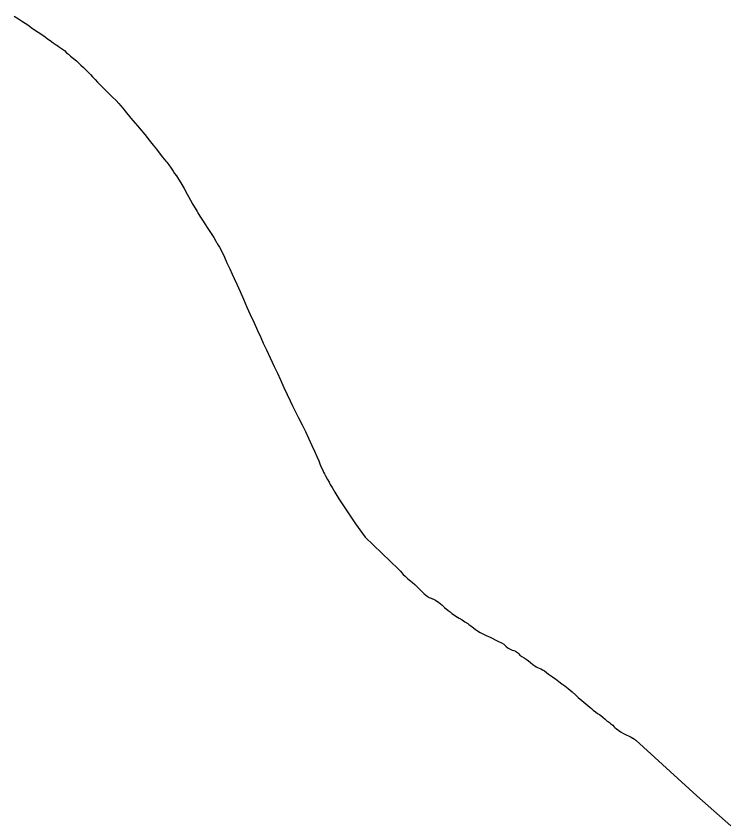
# Model space of a CAD drawing. Header units: inches. Extents: x 11258954 to 11313122, y 3645444 to 3695200.
# Drawn here: x 11285328 to 11288134, y 3686759 to 3689916 of the extents above; entities that cross this region are included whole.
import ezdxf

# ---------------------------------------------------------------- set-up
doc = ezdxf.new("R2010")
doc.units = ezdxf.units.IN
doc.header["$MEASUREMENT"] = 0
for name, color, linetype in [('CorporateLimit', 22, 'Continuous'), ('VotingPrecinct', 233, 'Continuous'), ('Ward', 133, 'Continuous')]:
    doc.layers.add(name, color=color, linetype=linetype)

msp = doc.modelspace()

# ---------------------------------------------------------------- linework, layer by layer
at = {"layer": 'CorporateLimit'}
msp.add_polyline3d([(11285321.5, 3689916.125, 0), (11285337.5, 3689905.75, 0), (11285354, 3689895, 0), (11285374.125, 3689881.375, 0), (11285393.375, 3689867.9375, 0), (11285415.375, 3689852.8125, 0), (11285429.625, 3689843.3125, 0), (11285442.25, 3689834.8125, 0), (11285452.375, 3689827.5625, 0), (11285461.875, 3689820.25, 0), (11285473.5, 3689811.5, 0), (11285485.375, 3689803.375, 0), (11285492.25, 3689799.125, 0), (11285499.25, 3689794.8125, 0), (11285507, 3689789.375, 0), (11285517.875, 3689780.625, 0), (11285527, 3689772.5, 0), (11285534, 3689766.1875, 0), (11285542.625, 3689758.8125, 0), (11285553.75, 3689749.5625, 0), (11285565, 3689740, 0), (11285574.125, 3689731.75, 0), (11285583, 3689723.5, 0), (11285592.75, 3689714, 0), (11285599.474, 3689707.589, 0), (11285603.5, 3689703.75, 0), (11285613, 3689694.5625, 0), (11285620.375, 3689687.1875, 0), (11285628.375, 3689678.5, 0), (11285638.25, 3689667.5625, 0), (11285648.5, 3689656.4375, 0), (11285661.375, 3689643.5, 0), (11285674.375, 3689631.3125, 0), (11285689.125, 3689617.0625, 0), (11285706.125, 3689600, 0), (11285720.75, 3689584.8125, 0), (11285731.875, 3689572.8125, 0), (11285738.625, 3689565, 0), (11285747, 3689554.8125, 0), (11285756.25, 3689543.4375, 0), (11285779.5, 3689516.125, 0), (11285804.625, 3689486.1875, 0), (11285833.5, 3689451.0625, 0), (11285851.375, 3689429.0625, 0), (11285866.875, 3689410, 0), (11285879.25, 3689394.3125, 0), (11285890.25, 3689380.3125, 0), (11285903.625, 3689363.375, 0), (11285916.625, 3689347.3125, 0), (11285920.25, 3689342.875, 0), (11285924, 3689338.1875, 0), (11285928.25, 3689332.5, 0), (11285937.5, 3689319.25, 0), (11285945.125, 3689307.75, 0), (11285950.875, 3689299.125, 0), (11285957.625, 3689289.1875, 0), (11285966.5, 3689275.875, 0), (11285975.5, 3689261.6875, 0), (11285988.375, 3689239.4375, 0), (11285999.625, 3689218.125, 0), (11286012.5, 3689194.5, 0), (11286022.25, 3689177.6875, 0), (11286031.125, 3689162.625, 0), (11286039, 3689149.3125, 0), (11286042.125, 3689143.875, 0), (11286045.75, 3689137.75, 0), (11286049.5, 3689131.5625, 0), (11286059.625, 3689115.8125, 0), (11286069.875, 3689100.6875, 0), (11286081.625, 3689083.125, 0), (11286093.875, 3689063.875, 0), (11286104.25, 3689047, 0), (11286112.875, 3689032.75, 0), (11286115.6265, 3689028.193, 0), (11286116.875, 3689026.125, 0), (11286121.5, 3689018.1875, 0), (11286126.25, 3689009.9375, 0), (11286136.75, 3688990.1875, 0), (11286145.875, 3688970.8125, 0), (11286156, 3688948.75, 0), (11286167, 3688924.9375, 0), (11286176.875, 3688903.6875, 0), (11286184.625, 3688887.1875, 0), (11286194.75, 3688864.4375, 0), (11286207.5, 3688835.25, 0), (11286220.625, 3688805.1875, 0), (11286234.25, 3688774.75, 0), (11286247.625, 3688745.4375, 0), (11286262.75, 3688712.625, 0), (11286276.5, 3688682.4375, 0), (11286288.875, 3688655.25, 0), (11286298.75, 3688633.625, 0), (11286310.875, 3688607.5625, 0), (11286326.125, 3688575.1875, 0), (11286333.7415, 3688559.0025, 0), (11286341.625, 3688542.25, 0), (11286353.875, 3688515.75, 0), (11286365.875, 3688489.5625, 0), (11286379.625, 3688459.875, 0), (11286392.75, 3688431.5, 0), (11286404.5, 3688406.3125, 0), (11286413.625, 3688387.3125, 0), (11286423.875, 3688366.9375, 0), (11286437.25, 3688340.5, 0), (11286451.125, 3688312.9375, 0), (11286464, 3688286.25, 0), (11286476, 3688260.5, 0), (11286489, 3688231.75, 0), (11286499.25, 3688209.1875, 0), (11286508.5, 3688188.6875, 0), (11286516.125, 3688171.125, 0), (11286520.75, 3688160.0625, 0), (11286526.125, 3688147.1875, 0), (11286531.75, 3688134.5625, 0), (11286535.125, 3688127.4375, 0), (11286538.75, 3688120.25, 0), (11286543.125, 3688112.1875, 0), (11286550.5, 3688099, 0), (11286557.125, 3688087.4375, 0), (11286561.75, 3688079.375, 0), (11286569.125, 3688066.5625, 0), (11286579.75, 3688048.25, 0), (11286591.375, 3688028.5625, 0), (11286595.244, 3688022.1055, 0), (11286660.308, 3687924.6155, 0), (11286698.905, 3687871.812, 0), (11286829, 3687746.5, 0), (11286837, 3687738.5, 0), (11286842.2555, 3687732.473, 0), (11286848, 3687726.25, 0), (11286856, 3687718.75, 0), (11286866.5495, 3687709.08, 0), (11286871, 3687705, 0), (11286884, 3687694.25, 0), (11286894, 3687686, 0), (11286904, 3687676.25, 0), (11286917, 3687663.25, 0), (11286930, 3687650.5, 0), (11286936, 3687645, 0), (11286942, 3687640.25, 0), (11286950, 3687635.75, 0), (11286957, 3687632.5, 0), (11286963.422, 3687630.2065, 0), (11286964, 3687630, 0), (11286969, 3687628, 0), (11286974, 3687625.5, 0), (11286980, 3687621.75, 0), (11286986, 3687617.5, 0), (11286999, 3687607, 0), (11287010, 3687596.5, 0), (11287024, 3687585, 0), (11287032, 3687578.75, 0), (11287039, 3687573.25, 0), (11287045, 3687568.75, 0), (11287055, 3687562.5, 0), (11287067, 3687555, 0), (11287079, 3687547.5, 0), (11287090, 3687540.5, 0), (11287101, 3687533, 0), (11287105.961, 3687529.3825, 0), (11287113, 3687524.25, 0), (11287124, 3687516.5, 0), (11287132, 3687510, 0), (11287140, 3687505, 0), (11287150, 3687498.5, 0), (11287163, 3687491.75, 0), (11287176, 3687485.5, 0), (11287186, 3687480.75, 0), (11287197, 3687476, 0), (11287209, 3687470, 0), (11287222, 3687463.5, 0), (11287234, 3687458, 0), (11287243, 3687452, 0), (11287244.1085, 3687450.995, 0), (11287251, 3687444.75, 0), (11287260, 3687437, 0), (11287270, 3687431.25, 0), (11287276, 3687429.5, 0), (11287282, 3687428, 0), (11287288, 3687425, 0), (11287296, 3687419.5, 0), (11287301, 3687414.25, 0), (11287306, 3687409.75, 0), (11287313, 3687404.25, 0), (11287322, 3687398.5, 0), (11287330, 3687393, 0), (11287339, 3687386.5, 0), (11287347, 3687380, 0), (11287357, 3687372.75, 0), (11287364, 3687367.75, 0), (11287370, 3687363.5, 0), (11287375, 3687360.5, 0), (11287381, 3687358, 0), (11287388, 3687355.25, 0), (11287395, 3687352, 0), (11287403, 3687347.25, 0), (11287410, 3687341.5, 0), (11287418, 3687335, 0), (11287426, 3687329.25, 0), (11287434, 3687324.75, 0), (11287439, 3687321, 0), (11287445, 3687316.5, 0), (11287452, 3687311, 0), (11287458, 3687305.5, 0), (11287470, 3687296.75, 0), (11287482, 3687288.5, 0), (11287495, 3687278.75, 0), (11287511, 3687265.5, 0), (11287524, 3687253.5, 0), (11287535, 3687243.25, 0), (11287549, 3687232, 0), (11287565, 3687218.75, 0), (11287580, 3687205.75, 0), (11287587, 3687199.75, 0), (11287593, 3687193.75, 0), (11287602, 3687187, 0), (11287610, 3687181, 0), (11287618, 3687176, 0), (11287624, 3687172, 0), (11287631, 3687165.75, 0), (11287640, 3687158.25, 0), (11287648, 3687151, 0), (11287653, 3687147.75, 0), (11287658, 3687144.5, 0), (11287663, 3687140, 0), (11287670, 3687134.75, 0), (11287675, 3687130, 0), (11287679, 3687126, 0), (11287685, 3687120, 0), (11287694, 3687113.5, 0), (11287703, 3687107.25, 0), (11287713, 3687101.5, 0), (11287723, 3687096.5, 0), (11287735, 3687091, 0), (11287742, 3687087, 0), (11287749, 3687083.5, 0), (11287755, 3687080, 0), (11287760, 3687076.5, 0), (11287761, 3687076.25, 0), (11288000, 3686858, 0), (11288134, 3686739.75, 0)], dxfattribs=at)
at = {"layer": 'VotingPrecinct'}
msp.add_polyline3d([(11285321.5, 3689916.125, 0), (11285337.5, 3689905.75, 0), (11285354, 3689895, 0), (11285374.125, 3689881.375, 0), (11285393.375, 3689867.9375, 0), (11285415.375, 3689852.8125, 0), (11285429.625, 3689843.3125, 0), (11285442.25, 3689834.8125, 0), (11285452.375, 3689827.5625, 0), (11285461.875, 3689820.25, 0), (11285473.5, 3689811.5, 0), (11285485.375, 3689803.375, 0), (11285492.25, 3689799.125, 0), (11285499.25, 3689794.8125, 0), (11285507, 3689789.375, 0), (11285517.875, 3689780.625, 0), (11285527, 3689772.5, 0), (11285534, 3689766.1875, 0), (11285542.625, 3689758.8125, 0), (11285553.75, 3689749.5625, 0), (11285565, 3689740, 0), (11285574.125, 3689731.75, 0), (11285583, 3689723.5, 0), (11285592.75, 3689714, 0), (11285599.474, 3689707.589, 0), (11285603.5, 3689703.75, 0), (11285613, 3689694.5625, 0), (11285620.375, 3689687.1875, 0), (11285628.375, 3689678.5, 0), (11285638.25, 3689667.5625, 0), (11285648.5, 3689656.4375, 0), (11285661.375, 3689643.5, 0), (11285674.375, 3689631.3125, 0), (11285689.125, 3689617.0625, 0), (11285706.125, 3689600, 0), (11285720.75, 3689584.8125, 0), (11285731.875, 3689572.8125, 0), (11285738.625, 3689565, 0), (11285747, 3689554.8125, 0), (11285756.25, 3689543.4375, 0), (11285779.5, 3689516.125, 0), (11285804.625, 3689486.1875, 0), (11285833.5, 3689451.0625, 0), (11285851.375, 3689429.0625, 0), (11285866.875, 3689410, 0), (11285879.25, 3689394.3125, 0), (11285890.25, 3689380.3125, 0), (11285903.625, 3689363.375, 0), (11285916.625, 3689347.3125, 0), (11285920.25, 3689342.875, 0), (11285924, 3689338.1875, 0), (11285928.25, 3689332.5, 0), (11285937.5, 3689319.25, 0), (11285945.125, 3689307.75, 0), (11285950.875, 3689299.125, 0), (11285957.625, 3689289.1875, 0), (11285966.5, 3689275.875, 0), (11285975.5, 3689261.6875, 0), (11285988.375, 3689239.4375, 0), (11285999.625, 3689218.125, 0), (11286012.5, 3689194.5, 0), (11286022.25, 3689177.6875, 0), (11286031.125, 3689162.625, 0), (11286039, 3689149.3125, 0), (11286042.125, 3689143.875, 0), (11286045.75, 3689137.75, 0), (11286049.5, 3689131.5625, 0), (11286059.625, 3689115.8125, 0), (11286069.875, 3689100.6875, 0), (11286081.625, 3689083.125, 0), (11286093.875, 3689063.875, 0), (11286104.25, 3689047, 0), (11286112.875, 3689032.75, 0), (11286115.6265, 3689028.193, 0), (11286116.875, 3689026.125, 0), (11286121.5, 3689018.1875, 0), (11286126.25, 3689009.9375, 0), (11286136.75, 3688990.1875, 0), (11286145.875, 3688970.8125, 0), (11286156, 3688948.75, 0), (11286167, 3688924.9375, 0), (11286176.875, 3688903.6875, 0), (11286184.625, 3688887.1875, 0), (11286194.75, 3688864.4375, 0), (11286207.5, 3688835.25, 0), (11286220.625, 3688805.1875, 0), (11286234.25, 3688774.75, 0), (11286247.625, 3688745.4375, 0), (11286262.75, 3688712.625, 0), (11286276.5, 3688682.4375, 0), (11286288.875, 3688655.25, 0), (11286298.75, 3688633.625, 0), (11286310.875, 3688607.5625, 0), (11286326.125, 3688575.1875, 0), (11286333.7415, 3688559.0025, 0), (11286341.625, 3688542.25, 0), (11286353.875, 3688515.75, 0), (11286365.875, 3688489.5625, 0), (11286379.625, 3688459.875, 0), (11286392.75, 3688431.5, 0), (11286404.5, 3688406.3125, 0), (11286413.625, 3688387.3125, 0), (11286423.875, 3688366.9375, 0), (11286437.25, 3688340.5, 0), (11286451.125, 3688312.9375, 0), (11286464, 3688286.25, 0), (11286476, 3688260.5, 0), (11286489, 3688231.75, 0), (11286499.25, 3688209.1875, 0), (11286508.5, 3688188.6875, 0), (11286516.125, 3688171.125, 0), (11286520.75, 3688160.0625, 0), (11286526.125, 3688147.1875, 0), (11286531.75, 3688134.5625, 0), (11286535.125, 3688127.4375, 0), (11286538.75, 3688120.25, 0), (11286543.125, 3688112.1875, 0), (11286550.5, 3688099, 0), (11286557.125, 3688087.4375, 0), (11286561.75, 3688079.375, 0), (11286569.125, 3688066.5625, 0), (11286579.75, 3688048.25, 0), (11286591.375, 3688028.5625, 0), (11286595.244, 3688022.1055, 0), (11286660.308, 3687924.6155, 0), (11286698.905, 3687871.812, 0), (11286829, 3687746.5, 0), (11286837, 3687738.5, 0), (11286842.2555, 3687732.473, 0), (11286848, 3687726.25, 0), (11286856, 3687718.75, 0), (11286866.5495, 3687709.08, 0), (11286871, 3687705, 0), (11286884, 3687694.25, 0), (11286894, 3687686, 0), (11286904, 3687676.25, 0), (11286917, 3687663.25, 0), (11286930, 3687650.5, 0), (11286936, 3687645, 0), (11286942, 3687640.25, 0), (11286950, 3687635.75, 0), (11286957, 3687632.5, 0), (11286963.422, 3687630.2065, 0), (11286964, 3687630, 0), (11286969, 3687628, 0), (11286974, 3687625.5, 0), (11286980, 3687621.75, 0), (11286986, 3687617.5, 0), (11286999, 3687607, 0), (11287010, 3687596.5, 0), (11287024, 3687585, 0), (11287032, 3687578.75, 0), (11287039, 3687573.25, 0), (11287045, 3687568.75, 0), (11287055, 3687562.5, 0), (11287067, 3687555, 0), (11287079, 3687547.5, 0), (11287090, 3687540.5, 0), (11287101, 3687533, 0), (11287105.961, 3687529.3825, 0), (11287113, 3687524.25, 0), (11287124, 3687516.5, 0), (11287132, 3687510, 0), (11287140, 3687505, 0), (11287150, 3687498.5, 0), (11287163, 3687491.75, 0), (11287176, 3687485.5, 0), (11287186, 3687480.75, 0), (11287197, 3687476, 0), (11287209, 3687470, 0), (11287222, 3687463.5, 0), (11287234, 3687458, 0), (11287243, 3687452, 0), (11287244.1085, 3687450.995, 0), (11287251, 3687444.75, 0), (11287260, 3687437, 0), (11287270, 3687431.25, 0), (11287276, 3687429.5, 0), (11287282, 3687428, 0), (11287288, 3687425, 0), (11287296, 3687419.5, 0), (11287301, 3687414.25, 0), (11287306, 3687409.75, 0), (11287313, 3687404.25, 0), (11287322, 3687398.5, 0), (11287330, 3687393, 0), (11287339, 3687386.5, 0), (11287347, 3687380, 0), (11287357, 3687372.75, 0), (11287364, 3687367.75, 0), (11287370, 3687363.5, 0), (11287375, 3687360.5, 0), (11287381, 3687358, 0), (11287388, 3687355.25, 0), (11287395, 3687352, 0), (11287403, 3687347.25, 0), (11287410, 3687341.5, 0), (11287418, 3687335, 0), (11287426, 3687329.25, 0), (11287434, 3687324.75, 0), (11287439, 3687321, 0), (11287445, 3687316.5, 0), (11287452, 3687311, 0), (11287458, 3687305.5, 0), (11287470, 3687296.75, 0), (11287482, 3687288.5, 0), (11287495, 3687278.75, 0), (11287511, 3687265.5, 0), (11287524, 3687253.5, 0), (11287535, 3687243.25, 0), (11287549, 3687232, 0), (11287565, 3687218.75, 0), (11287580, 3687205.75, 0), (11287587, 3687199.75, 0), (11287593, 3687193.75, 0), (11287602, 3687187, 0), (11287610, 3687181, 0), (11287618, 3687176, 0), (11287624, 3687172, 0), (11287631, 3687165.75, 0), (11287640, 3687158.25, 0), (11287648, 3687151, 0), (11287653, 3687147.75, 0), (11287658, 3687144.5, 0), (11287663, 3687140, 0), (11287670, 3687134.75, 0), (11287675, 3687130, 0), (11287679, 3687126, 0), (11287685, 3687120, 0), (11287694, 3687113.5, 0), (11287703, 3687107.25, 0), (11287713, 3687101.5, 0), (11287723, 3687096.5, 0), (11287735, 3687091, 0), (11287742, 3687087, 0), (11287749, 3687083.5, 0), (11287755, 3687080, 0), (11287760, 3687076.5, 0), (11287761, 3687076.25, 0), (11288000, 3686858, 0), (11288134, 3686739.75, 0)], dxfattribs=at)
at = {"layer": 'Ward'}
msp.add_polyline3d([(11285321.5, 3689916.125, 0), (11285337.5, 3689905.75, 0), (11285354, 3689895, 0), (11285374.125, 3689881.375, 0), (11285393.375, 3689867.9375, 0), (11285415.375, 3689852.8125, 0), (11285429.625, 3689843.3125, 0), (11285442.25, 3689834.8125, 0), (11285452.375, 3689827.5625, 0), (11285461.875, 3689820.25, 0), (11285473.5, 3689811.5, 0), (11285485.375, 3689803.375, 0), (11285492.25, 3689799.125, 0), (11285499.25, 3689794.8125, 0), (11285507, 3689789.375, 0), (11285517.875, 3689780.625, 0), (11285527, 3689772.5, 0), (11285534, 3689766.1875, 0), (11285542.625, 3689758.8125, 0), (11285553.75, 3689749.5625, 0), (11285565, 3689740, 0), (11285574.125, 3689731.75, 0), (11285583, 3689723.5, 0), (11285592.75, 3689714, 0), (11285599.474, 3689707.589, 0), (11285603.5, 3689703.75, 0), (11285613, 3689694.5625, 0), (11285620.375, 3689687.1875, 0), (11285628.375, 3689678.5, 0), (11285638.25, 3689667.5625, 0), (11285648.5, 3689656.4375, 0), (11285661.375, 3689643.5, 0), (11285674.375, 3689631.3125, 0), (11285689.125, 3689617.0625, 0), (11285706.125, 3689600, 0), (11285720.75, 3689584.8125, 0), (11285731.875, 3689572.8125, 0), (11285738.625, 3689565, 0), (11285747, 3689554.8125, 0), (11285756.25, 3689543.4375, 0), (11285779.5, 3689516.125, 0), (11285804.625, 3689486.1875, 0), (11285833.5, 3689451.0625, 0), (11285851.375, 3689429.0625, 0), (11285866.875, 3689410, 0), (11285879.25, 3689394.3125, 0), (11285890.25, 3689380.3125, 0), (11285903.625, 3689363.375, 0), (11285916.625, 3689347.3125, 0), (11285920.25, 3689342.875, 0), (11285924, 3689338.1875, 0), (11285928.25, 3689332.5, 0), (11285937.5, 3689319.25, 0), (11285945.125, 3689307.75, 0), (11285950.875, 3689299.125, 0), (11285957.625, 3689289.1875, 0), (11285966.5, 3689275.875, 0), (11285975.5, 3689261.6875, 0), (11285988.375, 3689239.4375, 0), (11285999.625, 3689218.125, 0), (11286012.5, 3689194.5, 0), (11286022.25, 3689177.6875, 0), (11286031.125, 3689162.625, 0), (11286039, 3689149.3125, 0), (11286042.125, 3689143.875, 0), (11286045.75, 3689137.75, 0), (11286049.5, 3689131.5625, 0), (11286059.625, 3689115.8125, 0), (11286069.875, 3689100.6875, 0), (11286081.625, 3689083.125, 0), (11286093.875, 3689063.875, 0), (11286104.25, 3689047, 0), (11286112.875, 3689032.75, 0), (11286115.6265, 3689028.193, 0), (11286116.875, 3689026.125, 0), (11286121.5, 3689018.1875, 0), (11286126.25, 3689009.9375, 0), (11286136.75, 3688990.1875, 0), (11286145.875, 3688970.8125, 0), (11286156, 3688948.75, 0), (11286167, 3688924.9375, 0), (11286176.875, 3688903.6875, 0), (11286184.625, 3688887.1875, 0), (11286194.75, 3688864.4375, 0), (11286207.5, 3688835.25, 0), (11286220.625, 3688805.1875, 0), (11286234.25, 3688774.75, 0), (11286247.625, 3688745.4375, 0), (11286262.75, 3688712.625, 0), (11286276.5, 3688682.4375, 0), (11286288.875, 3688655.25, 0), (11286298.75, 3688633.625, 0), (11286310.875, 3688607.5625, 0), (11286326.125, 3688575.1875, 0), (11286333.7415, 3688559.0025, 0), (11286341.625, 3688542.25, 0), (11286353.875, 3688515.75, 0), (11286365.875, 3688489.5625, 0), (11286379.625, 3688459.875, 0), (11286392.75, 3688431.5, 0), (11286404.5, 3688406.3125, 0), (11286413.625, 3688387.3125, 0), (11286423.875, 3688366.9375, 0), (11286437.25, 3688340.5, 0), (11286451.125, 3688312.9375, 0), (11286464, 3688286.25, 0), (11286476, 3688260.5, 0), (11286489, 3688231.75, 0), (11286499.25, 3688209.1875, 0), (11286508.5, 3688188.6875, 0), (11286516.125, 3688171.125, 0), (11286520.75, 3688160.0625, 0), (11286526.125, 3688147.1875, 0), (11286531.75, 3688134.5625, 0), (11286535.125, 3688127.4375, 0), (11286538.75, 3688120.25, 0), (11286543.125, 3688112.1875, 0), (11286550.5, 3688099, 0), (11286557.125, 3688087.4375, 0), (11286561.75, 3688079.375, 0), (11286569.125, 3688066.5625, 0), (11286579.75, 3688048.25, 0), (11286591.375, 3688028.5625, 0), (11286595.244, 3688022.1055, 0), (11286660.308, 3687924.6155, 0), (11286698.905, 3687871.812, 0), (11286829, 3687746.5, 0), (11286837, 3687738.5, 0), (11286842.2555, 3687732.473, 0), (11286848, 3687726.25, 0), (11286856, 3687718.75, 0), (11286866.5495, 3687709.08, 0), (11286871, 3687705, 0), (11286884, 3687694.25, 0), (11286894, 3687686, 0), (11286904, 3687676.25, 0), (11286917, 3687663.25, 0), (11286930, 3687650.5, 0), (11286936, 3687645, 0), (11286942, 3687640.25, 0), (11286950, 3687635.75, 0), (11286957, 3687632.5, 0), (11286963.422, 3687630.2065, 0), (11286964, 3687630, 0), (11286969, 3687628, 0), (11286974, 3687625.5, 0), (11286980, 3687621.75, 0), (11286986, 3687617.5, 0), (11286999, 3687607, 0), (11287010, 3687596.5, 0), (11287024, 3687585, 0), (11287032, 3687578.75, 0), (11287039, 3687573.25, 0), (11287045, 3687568.75, 0), (11287055, 3687562.5, 0), (11287067, 3687555, 0), (11287079, 3687547.5, 0), (11287090, 3687540.5, 0), (11287101, 3687533, 0), (11287105.961, 3687529.3825, 0), (11287113, 3687524.25, 0), (11287124, 3687516.5, 0), (11287132, 3687510, 0), (11287140, 3687505, 0), (11287150, 3687498.5, 0), (11287163, 3687491.75, 0), (11287176, 3687485.5, 0), (11287186, 3687480.75, 0), (11287197, 3687476, 0), (11287209, 3687470, 0), (11287222, 3687463.5, 0), (11287234, 3687458, 0), (11287243, 3687452, 0), (11287244.1085, 3687450.995, 0), (11287251, 3687444.75, 0), (11287260, 3687437, 0), (11287270, 3687431.25, 0), (11287276, 3687429.5, 0), (11287282, 3687428, 0), (11287288, 3687425, 0), (11287296, 3687419.5, 0), (11287301, 3687414.25, 0), (11287306, 3687409.75, 0), (11287313, 3687404.25, 0), (11287322, 3687398.5, 0), (11287330, 3687393, 0), (11287339, 3687386.5, 0), (11287347, 3687380, 0), (11287357, 3687372.75, 0), (11287364, 3687367.75, 0), (11287370, 3687363.5, 0), (11287375, 3687360.5, 0), (11287381, 3687358, 0), (11287388, 3687355.25, 0), (11287395, 3687352, 0), (11287403, 3687347.25, 0), (11287410, 3687341.5, 0), (11287418, 3687335, 0), (11287426, 3687329.25, 0), (11287434, 3687324.75, 0), (11287439, 3687321, 0), (11287445, 3687316.5, 0), (11287452, 3687311, 0), (11287458, 3687305.5, 0), (11287470, 3687296.75, 0), (11287482, 3687288.5, 0), (11287495, 3687278.75, 0), (11287511, 3687265.5, 0), (11287524, 3687253.5, 0), (11287535, 3687243.25, 0), (11287549, 3687232, 0), (11287565, 3687218.75, 0), (11287580, 3687205.75, 0), (11287587, 3687199.75, 0), (11287593, 3687193.75, 0), (11287602, 3687187, 0), (11287610, 3687181, 0), (11287618, 3687176, 0), (11287624, 3687172, 0), (11287631, 3687165.75, 0), (11287640, 3687158.25, 0), (11287648, 3687151, 0), (11287653, 3687147.75, 0), (11287658, 3687144.5, 0), (11287663, 3687140, 0), (11287670, 3687134.75, 0), (11287675, 3687130, 0), (11287679, 3687126, 0), (11287685, 3687120, 0), (11287694, 3687113.5, 0), (11287703, 3687107.25, 0), (11287713, 3687101.5, 0), (11287723, 3687096.5, 0), (11287735, 3687091, 0), (11287742, 3687087, 0), (11287749, 3687083.5, 0), (11287755, 3687080, 0), (11287760, 3687076.5, 0), (11287761, 3687076.25, 0), (11288000, 3686858, 0), (11288134, 3686739.75, 0)], dxfattribs=at)

doc.saveas('drawing.dxf')
